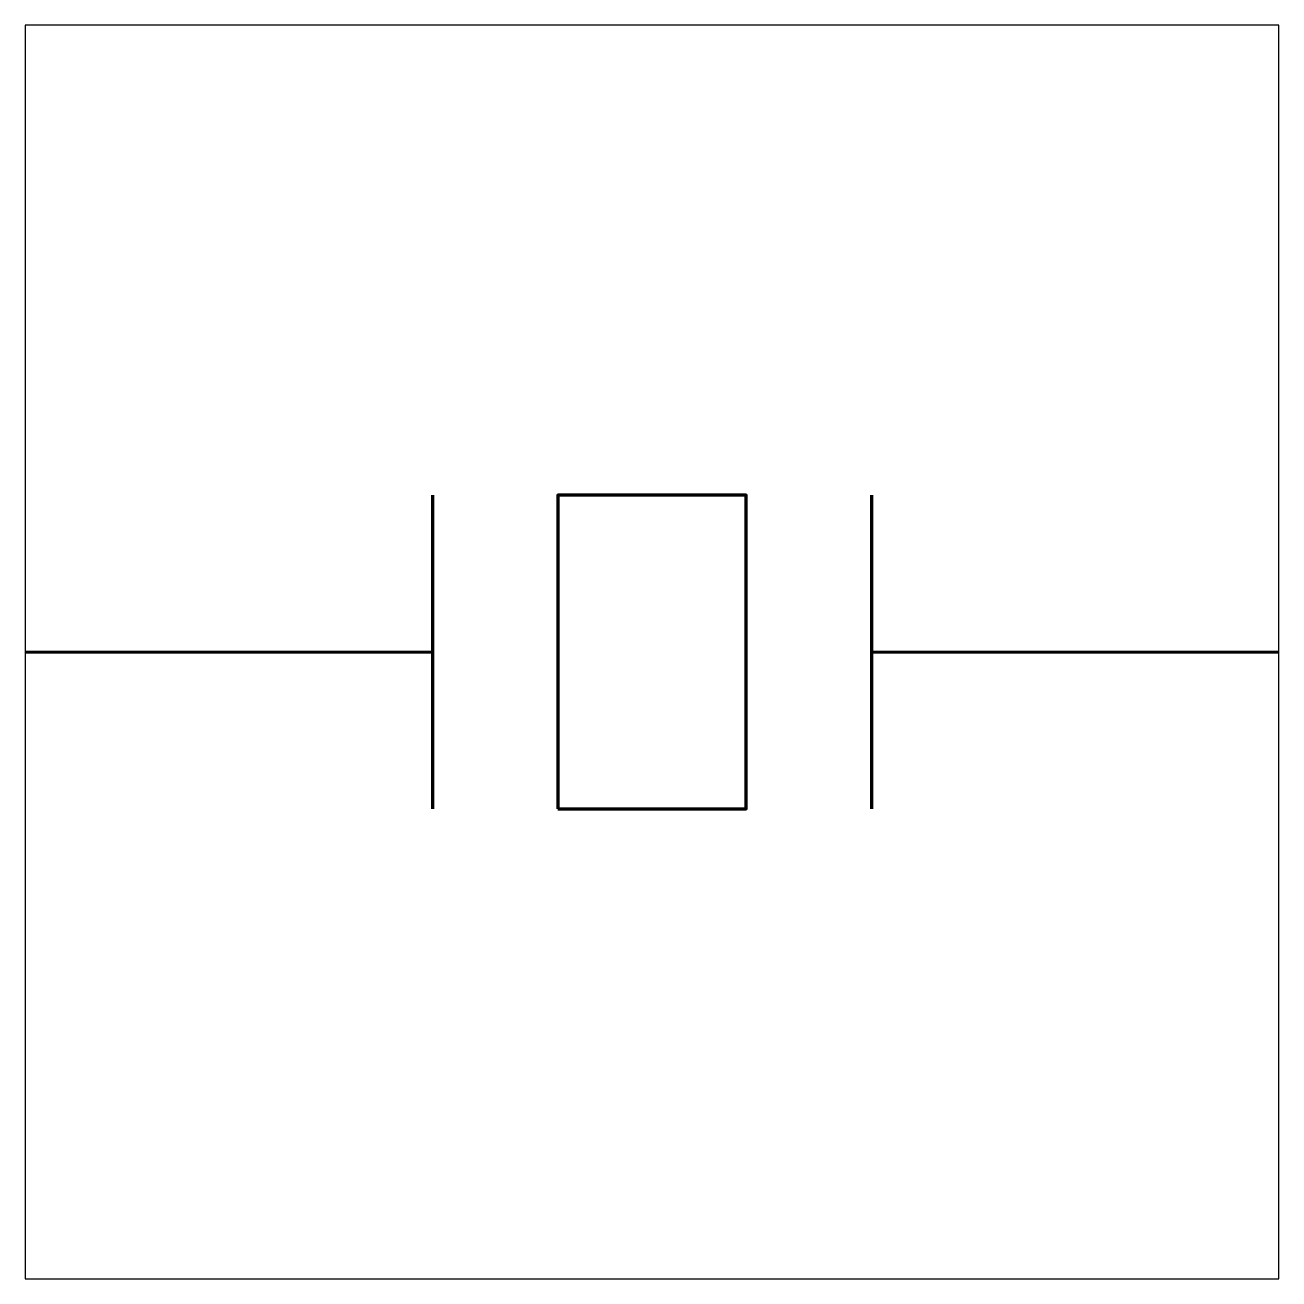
# Model space of a CAD drawing. Header units: centimetres. Extents: x -26.3 to -9.5, y -15.8 to 15.5.
# Drawn here: x -11.5 to -9.5, y -15.85 to -13.85 of the extents above.
import ezdxf

# ---------------------------------------------------------------- set-up
doc = ezdxf.new("R2010")
doc.units = ezdxf.units.CM
doc.header["$MEASUREMENT"] = 0
doc.layers.add('Layer 1', color=7, linetype='Continuous')

msp = doc.modelspace()

# ---------------------------------------------------------------- linework, layer by layer
at = {"layer": 'Layer 1', "color": 250, "lineweight": 100}
msp.add_lwpolyline([(-10.65001, -15.10001), (-10.35001, -15.10001), (-10.35001, -14.60001), (-10.65001, -14.60001), (-10.65001, -15.10001)], close=True, dxfattribs=at)
at = {"layer": 'Layer 1', "color": 7}
msp.add_open_spline([(-11.5, -13.85), (-11.5, -13.85), (-9.5, -13.85), (-9.5, -13.85), (-9.5, -13.85), (-9.5, -13.85), (-9.5, -15.85), (-9.5, -15.85), (-9.5, -15.85), (-9.5, -15.85), (-11.5, -15.85), (-11.5, -15.85), (-11.5, -15.85), (-11.5, -15.85), (-11.5, -13.85), (-11.5, -13.85)], degree=3, knots=[0, 0, 0, 0, 0.25, 0.25, 0.25, 0.25, 0.5, 0.5, 0.5, 0.5, 0.75, 0.75, 0.75, 0.75, 1, 1, 1, 1], dxfattribs=at)
at = {"layer": 'Layer 1', "color": 250, "lineweight": 106}
for points in [[(-10.85001, -14.6), (-10.85001, -14.6), (-10.85001, -15.1), (-10.85001, -15.1)], [(-10.15001, -14.6), (-10.15001, -14.6), (-10.15001, -15.1), (-10.15001, -15.1)], [(-11.5, -14.85), (-11.5, -14.85), (-10.85001, -14.84998), (-10.85001, -14.84998)], [(-10.15, -14.85), (-10.15, -14.85), (-9.50001, -14.84998), (-9.50001, -14.84998)]]:
    msp.add_open_spline(points, degree=3, dxfattribs=at)

doc.saveas('drawing.dxf')
